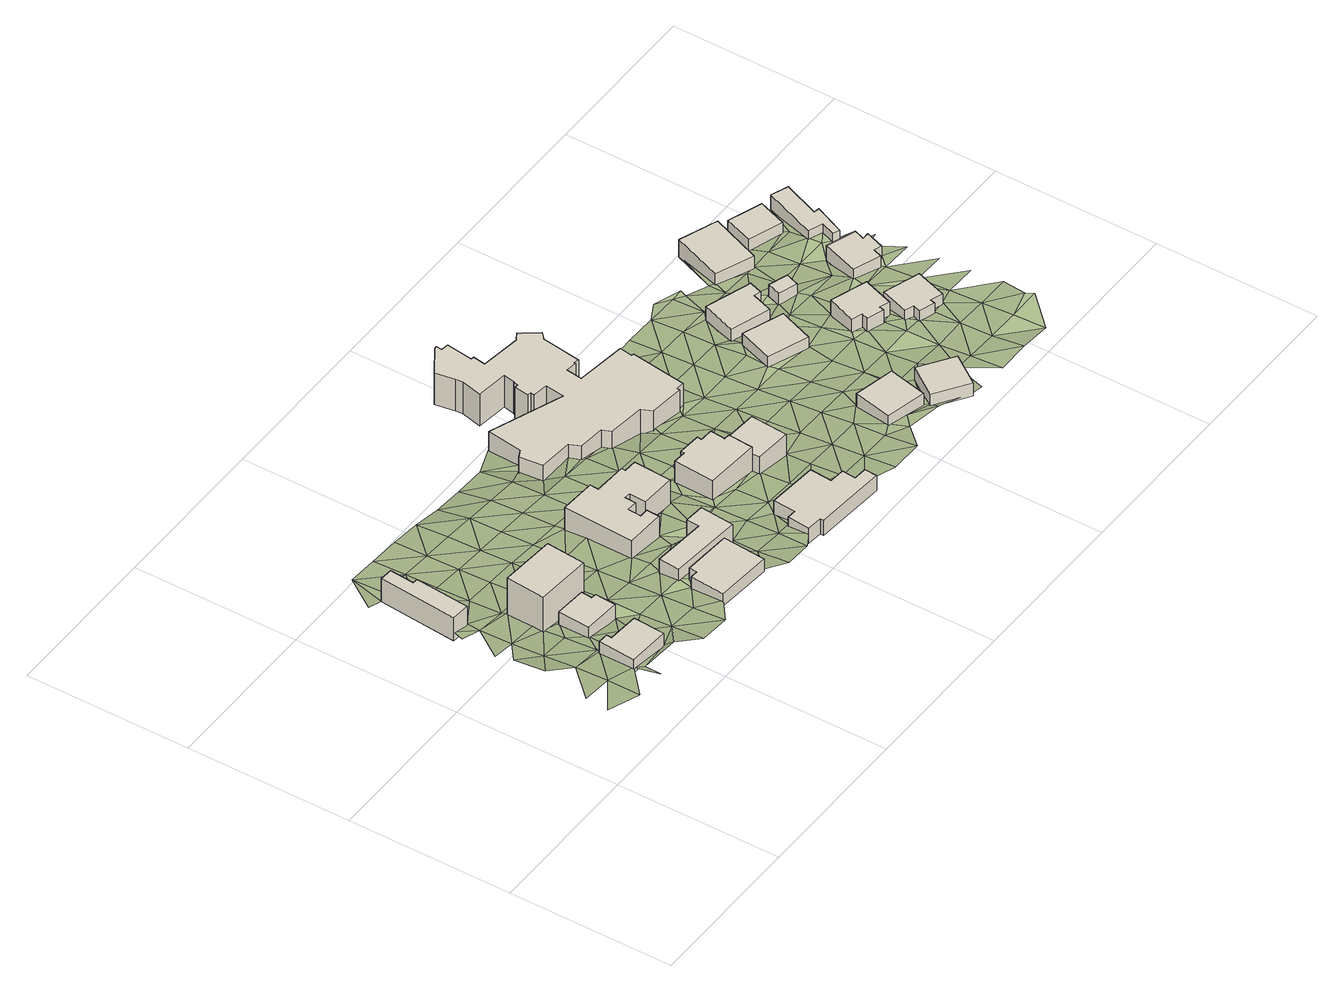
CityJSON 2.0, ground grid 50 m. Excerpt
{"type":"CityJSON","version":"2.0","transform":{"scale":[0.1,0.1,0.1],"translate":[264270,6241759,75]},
"CityObjects":{
"building1":{"type":"Building","attributes":{"osm_address":"12 Rhodes Avenue University Estate Cape Town","osm_building":"house","osm_building:levels":"2","footprint":{"type":"Polygon"},"plus_code":"4FRW3C6X+WVC","ground_height":94.63,"building_height":6.9,"roof_height":101.53},"geometry":[{"type":"Solid","lod":"1","boundaries":[[[[0,1,2,3]],[[1,4,5,2]],[[4,6,7,5]],[[6,8,9,7]],[[8,10,11,9]],[[10,0,3,11]],[[3,2,5,7,9,11]],[[10,8,6,4,1,0]]]]}]},
"building2":{"type":"Building","attributes":{"osm_address":"6 University Estate Cape Town","osm_building":"house","osm_building:levels":"1","footprint":{"type":"Polygon"},"plus_code":"4FRW3C6X+PWP","ground_height":95.58,"building_height":4.1,"roof_height":99.68},"geometry":[{"type":"Solid","lod":"1","boundaries":[[[[12,13,14,15]],[[13,16,17,14]],[[16,18,19,17]],[[18,20,21,19]],[[20,22,23,21]],[[22,12,15,23]],[[15,14,17,19,21,23]],[[22,20,18,16,13,12]]]]}]},
"building3":{"type":"Building","attributes":{"osm_address":"4A University Estate Cape Town","osm_building":"house","osm_building:levels":"1","footprint":{"type":"Polygon"},"plus_code":"4FRW3C6X+QWX","ground_height":94.36,"building_height":4.1,"roof_height":98.46},"geometry":[{"type":"Solid","lod":"1","boundaries":[[[[24,25,26,27]],[[25,28,29,26]],[[28,30,31,29]],[[30,32,33,31]],[[32,34,35,33]],[[34,24,27,35]],[[27,26,29,31,33,35]],[[34,32,30,28,25,24]]]]}]},
"building4":{"type":"Building","attributes":{"osm_address":"4 University Estate Cape Town","osm_building":"house","osm_building:levels":"4","footprint":{"type":"Polygon"},"plus_code":"4FRW3C6X+RWX","ground_height":93.62,"building_height":12.5,"roof_height":106.12},"geometry":[{"type":"Solid","lod":"1","boundaries":[[[[36,37,38,39]],[[37,40,41,38]],[[40,42,43,41]],[[42,36,39,43]],[[39,38,41,43]],[[42,40,37,36]]]]}]},
"building5":{"type":"Building","attributes":{"osm_address":"5 Garrick Road University Estate Cape Town","osm_building":"house","osm_building:levels":"1","footprint":{"type":"Polygon"},"plus_code":"4FRW3F62+P4C","ground_height":91.91,"building_height":4.1,"roof_height":96.01},"geometry":[{"type":"Solid","lod":"1","boundaries":[[[[44,45,46,47]],[[45,48,49,46]],[[48,50,51,49]],[[50,52,53,51]],[[52,54,55,53]],[[54,44,47,55]],[[47,46,49,51,53,55]],[[54,52,50,48,45,44]]]]}]},
"building6":{"type":"Building","attributes":{"osm_address":"3 Garrick Road University Estate Cape Town","osm_building":"house","osm_building:levels":"1","footprint":{"type":"Polygon"},"plus_code":"4FRW3F62+Q4F","ground_height":91.7,"building_height":4.1,"roof_height":95.8},"geometry":[{"type":"Solid","lod":"1","boundaries":[[[[56,57,58,59]],[[57,60,61,58]],[[60,62,63,61]],[[62,64,65,63]],[[64,66,67,65]],[[66,56,59,67]],[[59,58,61,63,65,67]],[[66,64,62,60,57,56]]]]}]},
"building7":{"type":"Building","attributes":{"osm_address":"1 Garrick Road University Estate Cape Town","osm_building":"house","osm_building:levels":"2","footprint":{"type":"Polygon"},"plus_code":"4FRW3F62+V42","ground_height":89.9,"building_height":6.9,"roof_height":96.8},"geometry":[{"type":"Solid","lod":"1","boundaries":[[[[68,69,70,71]],[[69,72,73,70]],[[72,74,75,73]],[[74,76,77,75]],[[76,78,79,77]],[[78,80,81,79]],[[80,82,83,81]],[[82,84,85,83]],[[84,86,87,85]],[[86,88,89,87]],[[88,90,91,89]],[[90,92,93,91]],[[92,94,95,93]],[[94,96,97,95]],[[96,98,99,97]],[[98,68,71,99]],[[71,70,73,75,77,79,81,83,85,87,89,91,93,95,97,99]],[[98,96,94,92,90,88,86,84,82,80,78,76,74,72,69,68]]]]}]},
"building8":{"type":"Building","attributes":{"osm_address":"102 Upper Roodebloem Road University Estate Cape Town","osm_building":"house","osm_building:levels":"1","footprint":{"type":"Polygon"},"plus_code":"4FRW3F62+P73","ground_height":88.01,"building_height":4.1,"roof_height":92.11},"geometry":[{"type":"Solid","lod":"1","boundaries":[[[[100,101,102,103]],[[101,104,105,102]],[[104,106,107,105]],[[106,108,109,107]],[[108,110,111,109]],[[110,112,113,111]],[[112,114,115,113]],[[114,116,117,115]],[[116,118,119,117]],[[118,120,121,119]],[[120,122,123,121]],[[122,100,103,123]],[[103,102,105,107,109,111,113,115,117,119,121,123]],[[122,120,118,116,114,112,110,108,106,104,101,100]]]]}]},
"building9":{"type":"Building","attributes":{"osm_address":"20 Rhodes Avenue University Estate Cape Town","osm_building":"house","osm_building:levels":"2.5","footprint":{"type":"Polygon"},"plus_code":"4FRW3F62+R76","ground_height":86.19,"building_height":8.3,"roof_height":94.49},"geometry":[{"type":"Solid","lod":"1","boundaries":[[[[124,125,126,127,128,129]],[[125,130,131,127,126]],[[130,132,133,131]],[[132,134,135,133]],[[134,136,137,135]],[[136,138,139,137]],[[138,140,141,139]],[[140,142,143,141]],[[142,144,145,143]],[[144,124,129,128,145]],[[128,127,131,133,135,137,139,141,143,145]],[[144,142,140,138,136,134,132,130,125,124]]]]}]},
"building10":{"type":"Building","attributes":{"osm_address":"100 Upper Roodebloem Road University Estate Cape Town","osm_building":"house","osm_building:levels":"2","footprint":{"type":"Polygon"},"plus_code":"4FRW3F62+R87","ground_height":85.2,"building_height":6.9,"roof_height":92.1},"geometry":[{"type":"Solid","lod":"1","boundaries":[[[[146,147,148,149]],[[147,150,151,148]],[[150,152,153,151]],[[152,154,155,153]],[[154,156,129,155]],[[156,146,149,129]],[[149,148,151,153,155,129]],[[156,154,152,150,147,146]]]]}]},
"building11":{"type":"Building","attributes":{"osm_address":"96 Oasis House Upper Roodebloem Road University Estate 8000 Cape Town","osm_building":"office","osm_building:levels":"3","osm_name":"Oasis","osm_office":"financial","osm_type":"multipolygon","osm_website":"http://www.oasis.co.za/default/default.aspx","footprint":{"type":"Polygon"},"plus_code":"4FRW3F72+27H","ground_height":80.03,"building_height":9.7,"roof_height":89.73},"geometry":[{"type":"Solid","lod":"1","boundaries":[[[[157,158,159,160]],[[158,161,162,159]],[[161,163,164,162]],[[163,165,166,164]],[[165,167,168,166]],[[167,169,170,168]],[[169,171,172,170]],[[171,173,174,172]],[[173,175,176,174]],[[175,177,178,176]],[[177,179,180,178]],[[179,181,182,180]],[[181,183,184,182]],[[183,185,186,184]],[[185,187,188,186]],[[187,189,190,188]],[[189,191,192,190]],[[191,193,194,192]],[[193,195,196,194]],[[195,197,198,196]],[[197,199,200,198]],[[199,201,202,200]],[[201,203,204,202]],[[203,205,206,204]],[[205,207,208,206]],[[207,209,210,208]],[[209,211,212,210]],[[211,213,214,212]],[[213,215,216,214]],[[215,217,218,216]],[[217,219,220,218]],[[219,221,222,220]],[[221,223,224,222]],[[223,225,226,224]],[[225,227,228,226]],[[227,229,230,228]],[[229,231,232,230]],[[231,233,234,232]],[[233,235,236,234]],[[235,237,238,236]],[[237,239,240,238]],[[239,241,242,240]],[[241,243,244,242]],[[243,245,246,244]],[[245,247,248,246]],[[247,157,160,248]],[[160,159,162,164,166,168,170,172,174,176,178,180,182,184,186,188,190,192,194,196,198,200,202,204,206,208,210,212,214,216,218,220,222,224,226,228,230,232,234,236,238,240,242,244,246,248]],[[247,245,243,241,239,237,235,233,231,229,227,225,223,221,219,217,215,213,211,209,207,205,203,201,199,197,195,193,191,189,187,185,183,181,179,177,175,173,171,169,167,165,163,161,158,157]]]]}]},
"building12":{"type":"Building","attributes":{"osm_address":"133 Upper Roodebloem Road University Estate Cape Town","osm_building":"house","osm_building:levels":"1","footprint":{"type":"Polygon"},"plus_code":"4FRW3F62+PFV","ground_height":84.82,"building_height":4.1,"roof_height":88.92},"geometry":[{"type":"Solid","lod":"1","boundaries":[[[[249,250,251,252]],[[250,253,254,251]],[[253,255,256,254]],[[255,249,252,256]],[[252,251,254,256]],[[255,253,250,249]]]]}]},
"building13":{"type":"Building","attributes":{"osm_address":"26 Beatty Road University Estate Cape Town","osm_building":"house","osm_building:levels":"1","footprint":{"type":"Polygon"},"plus_code":"4FRW3F62+PG8","ground_height":84.75,"building_height":4.1,"roof_height":88.85},"geometry":[{"type":"Solid","lod":"1","boundaries":[[[[257,258,259,260]],[[258,261,262,259]],[[261,263,264,262]],[[263,257,260,264]],[[260,259,262,264]],[[263,261,258,257]]]]}]},
"building14":{"type":"Building","attributes":{"osm_address":"131 Upper Roodebloem Road University Estate Cape Town","osm_building":"house","osm_building:levels":"1","footprint":{"type":"Polygon"},"plus_code":"4FRW3F62+VGJ","ground_height":80.7,"building_height":4.1,"roof_height":84.8},"geometry":[{"type":"Solid","lod":"1","boundaries":[[[[265,266,267,268]],[[266,269,270,267]],[[269,271,272,270]],[[271,265,268,272]],[[268,267,270,272]],[[271,269,266,265]]]]}]},
"building15":{"type":"Building","attributes":{"osm_address":"129 Upper Roodebloem Road University Estate Cape Town","osm_building":"house","osm_building:levels":"1","footprint":{"type":"Polygon"},"plus_code":"4FRW3F62+WGP","ground_height":79.8,"building_height":4.1,"roof_height":83.9},"geometry":[{"type":"Solid","lod":"1","boundaries":[[[[273,274,275,276]],[[274,277,278,275]],[[277,279,280,278]],[[279,281,282,280]],[[281,283,284,282]],[[283,273,276,284]],[[276,275,278,280,282,284]],[[283,281,279,277,274,273]]]]}]},
"building16":{"type":"Building","attributes":{"osm_address":"23 Rhodes Avenue University Estate Cape Town","osm_building":"house","osm_building:levels":"1","footprint":{"type":"Polygon"},"plus_code":"4FRW3F62+RHX","ground_height":81.93,"building_height":4.1,"roof_height":86.03},"geometry":[{"type":"Solid","lod":"1","boundaries":[[[[285,286,287,288]],[[286,289,290,287]],[[289,291,292,290]],[[291,293,294,292]],[[293,295,296,294]],[[295,297,298,296]],[[297,299,300,298]],[[299,285,288,300]],[[288,287,290,292,294,296,298,300]],[[299,297,295,293,291,289,286,285]]]]}]},
"building17":{"type":"Building","attributes":{"osm_building":"yes","osm_building:levels":"1","footprint":{"type":"Polygon"},"plus_code":"4FRW3F62+WH8","ground_height":79,"building_height":4.1,"roof_height":83.1},"geometry":[{"type":"Solid","lod":"1","boundaries":[[[[301,302,303,304]],[[302,305,306,303]],[[305,307,308,306]],[[307,301,304,308]],[[304,303,306,308]],[[307,305,302,301]]]]}]},
"building18":{"type":"Building","attributes":{"osm_address":"25 Rhodes Avenue University Estate Cape Town","osm_building":"house","osm_building:levels":"1","footprint":{"type":"Polygon"},"plus_code":"4FRW3F62+RJ5","ground_height":81.18,"building_height":4.1,"roof_height":85.28},"geometry":[{"type":"Solid","lod":"1","boundaries":[[[[309,310,311,312]],[[310,313,314,311]],[[313,315,316,314]],[[315,317,318,316]],[[317,319,320,318]],[[319,321,322,320]],[[321,323,324,322]],[[323,309,312,324]],[[312,311,314,316,318,320,322,324]],[[323,321,319,317,315,313,310,309]]]]}]},
"building19":{"type":"Building","attributes":{"osm_address":"University Estate Cape Town","osm_building":"house","osm_building:levels":"1","footprint":{"type":"Polygon"},"plus_code":"4FRW3F72+2J2","ground_height":77.38,"building_height":4.1,"roof_height":81.48},"geometry":[{"type":"Solid","lod":"1","boundaries":[[[[325,326,327,328]],[[326,329,330,327]],[[329,331,332,330]],[[331,325,328,332]],[[328,327,330,332]],[[331,329,326,325]]]]}]},
"building20":{"type":"Building","attributes":{"osm_address":"University Estate Cape Town","osm_building":"house","osm_building:levels":"1","footprint":{"type":"Polygon"},"plus_code":"4FRW3F62+VMM","ground_height":79.36,"building_height":4.1,"roof_height":83.46},"geometry":[{"type":"Solid","lod":"1","boundaries":[[[[333,334,335,336]],[[334,337,338,335]],[[337,339,340,338]],[[339,341,342,340]],[[341,343,344,342]],[[343,345,346,344]],[[345,347,348,346]],[[347,333,336,348]],[[336,335,338,340,342,344,346,348]],[[347,345,343,341,339,337,334,333]]]]}]},
"building21":{"type":"Building","attributes":{"osm_address":"University Estate Cape Town","osm_building":"house","osm_building:levels":"1","footprint":{"type":"Polygon"},"plus_code":"4FRW3F62+XMV","ground_height":76.12,"building_height":4.1,"roof_height":80.22},"geometry":[{"type":"Solid","lod":"1","boundaries":[[[[349,350,351,352]],[[350,353,354,351]],[[353,355,356,354]],[[355,349,352,356]],[[352,351,354,356]],[[355,353,350,349]]]]}]},
"building22":{"type":"Building","attributes":{"osm_address":"University Estate Cape Town","osm_building":"house","osm_building:levels":"1","footprint":{"type":"Polygon"},"plus_code":"4FRW3F62+XPC","ground_height":76.73,"building_height":4.1,"roof_height":80.83},"geometry":[{"type":"Solid","lod":"1","boundaries":[[[[357,358,359,360]],[[358,361,362,359]],[[361,363,364,362]],[[363,365,366,364]],[[365,367,368,366]],[[367,369,370,368]],[[369,371,372,370]],[[371,357,360,372]],[[360,359,362,364,366,368,370,372]],[[371,369,367,365,363,361,358,357]]]]}]},
"terrain1":{"type":"TINRelief","geometry":[{"type":"CompositeSurface","lod":"1","boundaries":[[[373,374,375]],[[376,374,377]],[[378,379,380]],[[373,381,374]],[[379,378,377]],[[374,382,377]],[[380,379,383]],[[382,374,381]],[[377,384,379]],[[385,386,383]],[[387,381,388]],[[385,389,390]],[[384,377,382]],[[379,391,383]],[[385,392,389]],[[384,393,379]],[[387,394,381]],[[379,393,391]],[[384,382,395]],[[383,396,385]],[[397,383,391]],[[398,384,395]],[[398,393,384]],[[385,399,392]],[[396,383,397]],[[400,394,387]],[[401,402,395]],[[0,403,404]],[[391,393,405]],[[405,393,398]],[[399,385,396]],[[395,402,398]],[[392,406,407]],[[391,396,397]],[[408,407,10]],[[409,0,10]],[[406,392,399]],[[13,402,401]],[[403,0,409]],[[410,398,402]],[[407,411,10]],[[394,400,412]],[[406,413,407]],[[411,409,10]],[[391,405,414]],[[412,13,394]],[[403,409,411]],[[399,396,415]],[[410,402,13]],[[416,412,400]],[[407,413,411]],[[399,417,406]],[[13,418,410]],[[418,13,412]],[[419,414,405]],[[399,415,417]],[[403,411,420]],[[421,413,406]],[[422,32,419]],[[36,415,396]],[[423,412,416]],[[411,413,421]],[[424,32,410]],[[414,419,32]],[[406,417,421]],[[410,418,424]],[[414,32,424]],[[418,412,425]],[[426,420,411]],[[412,423,427]],[[424,428,414]],[[411,421,426]],[[418,425,424]],[[429,417,415]],[[428,36,414]],[[427,425,412]],[[36,430,415]],[[417,429,421]],[[415,430,429]],[[426,431,420]],[[428,430,36]],[[432,427,423]],[[433,428,424]],[[425,434,424]],[[435,426,421]],[[430,428,433]],[[433,424,434]],[[435,421,429]],[[427,436,425]],[[432,436,427]],[[429,430,437]],[[438,431,426]],[[426,435,439]],[[425,440,434]],[[425,436,441]],[[437,430,433]],[[426,439,438]],[[425,441,440]],[[442,435,429]],[[443,441,436]],[[429,437,442]],[[444,443,436]],[[434,445,433]],[[446,434,440]],[[445,434,446]],[[447,439,435]],[[435,442,448]],[[437,433,449]],[[439,447,438]],[[435,448,447]],[[433,445,449]],[[441,443,48]],[[437,450,442]],[[440,451,446]],[[448,442,452]],[[450,437,449]],[[447,453,438]],[[451,445,446]],[[450,449,445]],[[452,442,450]],[[454,447,448]],[[440,455,451]],[[441,48,456]],[[448,452,454]],[[457,445,451]],[[458,453,447]],[[459,460,48]],[[461,460,459]],[[447,454,458]],[[450,462,452]],[[457,451,62]],[[463,464,465]],[[455,62,451]],[[465,466,463]],[[452,462,454]],[[453,458,467]],[[460,456,48]],[[468,464,463]],[[463,466,468]],[[469,466,457]],[[461,470,460]],[[462,450,471]],[[62,472,457]],[[469,468,466]],[[458,454,473]],[[474,468,469]],[[475,468,474]],[[473,454,462]],[[469,457,476]],[[477,456,460]],[[60,472,62]],[[457,472,476]],[[478,467,458]],[[470,477,460]],[[478,458,473]],[[479,60,456]],[[471,480,481]],[[482,462,471]],[[479,456,477]],[[476,483,469]],[[477,470,484]],[[473,462,482]],[[485,472,60]],[[472,483,476]],[[486,467,478]],[[471,481,482]],[[484,487,477]],[[60,479,485]],[[483,472,485]],[[478,473,488]],[[489,473,482]],[[490,479,477]],[[489,488,473]],[[487,490,477]],[[491,486,478]],[[481,492,68]],[[491,478,488]],[[485,493,483]],[[487,494,490]],[[479,495,485]],[[486,491,496]],[[68,483,497]],[[498,493,485]],[[499,482,481]],[[483,493,497]],[[479,490,495]],[[499,481,68]],[[499,489,482]],[[500,486,496]],[[501,498,485]],[[498,502,493]],[[503,488,489]],[[493,502,497]],[[499,68,497]],[[501,485,495]],[[504,489,499]],[[503,489,505]],[[505,489,504]],[[497,502,136]],[[490,100,495]],[[136,502,506]],[[501,507,498]],[[508,499,497]],[[136,509,497]],[[501,495,510]],[[511,504,499]],[[497,509,508]],[[495,100,512]],[[512,510,495]],[[513,505,504]],[[136,134,509]],[[511,499,508]],[[510,507,501]],[[504,511,513]],[[514,100,515]],[[516,130,134]],[[509,517,508]],[[134,517,509]],[[518,514,519]],[[512,100,520]],[[514,521,100]],[[500,522,523]],[[524,510,512]],[[525,130,125]],[[125,124,525]],[[518,521,514]],[[500,526,522]],[[134,130,517]],[[525,527,130]],[[527,525,124]],[[100,521,520]],[[511,508,528]],[[512,520,524]],[[529,508,517]],[[529,528,508]],[[527,530,130]],[[521,518,531]],[[522,532,523]],[[130,533,517]],[[518,534,531]],[[532,522,535]],[[520,521,536]],[[522,526,535]],[[530,527,152]],[[537,528,529]],[[529,517,533]],[[533,130,530]],[[524,520,536]],[[531,536,521]],[[537,529,538]],[[533,530,152]],[[152,524,539]],[[538,529,533]],[[534,540,531]],[[536,539,524]],[[538,541,537]],[[152,542,533]],[[152,539,543]],[[544,536,531]],[[540,545,531]],[[546,547,548]],[[542,538,533]],[[542,152,543]],[[541,538,549]],[[531,545,544]],[[550,546,548]],[[541,549,551]],[[552,539,536]],[[548,553,550]],[[550,554,546]],[[538,555,549]],[[536,544,552]],[[538,542,555]],[[556,545,540]],[[543,539,557]],[[553,548,558]],[[545,559,544]],[[543,557,542]],[[556,559,545]],[[552,557,539]],[[555,560,549]],[[560,561,549]],[[544,559,562]],[[563,555,542]],[[544,562,552]],[[556,564,559]],[[561,558,565]],[[563,542,557]],[[561,560,566]],[[553,558,567]],[[561,566,558]],[[564,568,559]],[[552,569,557]],[[555,570,560]],[[556,571,564]],[[572,555,563]],[[552,562,569]],[[566,567,558]],[[555,572,570]],[[563,557,573]],[[566,560,574]],[[575,564,571]],[[564,575,568]],[[573,557,569]],[[574,567,566]],[[574,560,570]],[[562,249,569]],[[563,576,572]],[[577,563,573]],[[575,571,578]],[[576,563,577]],[[568,575,257]],[[579,567,574]],[[580,573,569]],[[570,572,581]],[[582,249,568]],[[576,583,572]],[[569,249,580]],[[568,257,582]],[[572,583,581]],[[584,577,573]],[[570,585,574]],[[582,580,249]],[[573,580,584]],[[576,586,583]],[[585,570,581]],[[576,577,587]],[[588,579,574]],[[589,582,257]],[[583,586,581]],[[587,577,584]],[[590,591,578]],[[592,580,582]],[[574,585,588]],[[593,581,586]],[[582,589,592]],[[257,591,589]],[[584,580,594]],[[581,273,585]],[[273,581,593]],[[594,580,592]],[[594,587,584]],[[595,593,586]],[[588,585,596]],[[589,591,597]],[[273,596,585]],[[591,598,599]],[[586,269,595]],[[592,589,597]],[[600,587,594]],[[587,600,269]],[[599,597,591]],[[601,588,602]],[[594,592,603]],[[596,602,588]],[[594,604,600]],[[605,599,598]],[[606,592,597]],[[603,604,594]],[[606,603,592]],[[607,595,269]],[[269,600,607]],[[596,273,608]],[[609,604,603]],[[596,610,602]],[[611,600,604]],[[601,602,612]],[[607,600,611]],[[613,595,614]],[[597,599,615]],[[595,607,616]],[[617,599,605]],[[606,618,603]],[[610,612,602]],[[619,610,596]],[[616,614,595]],[[606,597,620]],[[608,619,596]],[[615,599,617]],[[621,618,606]],[[620,597,615]],[[607,611,622]],[[620,621,606]],[[616,607,623]],[[618,624,625]],[[614,616,626]],[[627,610,619]],[[626,608,614]],[[621,624,618]],[[628,617,605]],[[623,607,622]],[[622,611,629]],[[630,621,620]],[[619,631,627]],[[299,629,611]],[[621,632,624]],[[633,620,615]],[[608,626,634]],[[635,619,608]],[[635,631,619]],[[615,617,636]],[[299,624,632]],[[628,637,617]],[[634,626,307]],[[615,638,633]],[[634,635,608]],[[627,631,639]],[[622,629,640]],[[299,641,629]],[[617,637,636]],[[638,642,633]],[[623,622,643]],[[638,615,636]],[[641,299,632]],[[307,623,643]],[[641,640,629]],[[631,635,644]],[[635,634,644]],[[634,307,645]],[[640,643,622]],[[641,632,323]],[[646,637,628]],[[636,647,638]],[[634,645,644]],[[643,645,307]],[[648,636,637]],[[323,638,647]],[[323,649,641]],[[650,640,641]],[[637,646,648]],[[643,640,333]],[[323,647,649]],[[651,647,636]],[[649,652,641]],[[645,653,644]],[[333,645,643]],[[636,648,651]],[[650,641,652]],[[653,654,644]],[[644,654,331]],[[647,655,649]],[[645,333,656]],[[653,645,657]],[[650,652,658]],[[331,654,659]],[[649,660,652]],[[658,661,650]],[[659,654,662]],[[654,653,663]],[[657,645,656]],[[333,664,656]],[[652,665,658]],[[666,664,333]],[[653,657,667]],[[653,667,663]],[[666,668,669]],[[658,665,669]],[[657,656,670]],[[670,656,664]],[[671,664,666]],[[672,666,669]],[[666,673,671]],[[667,657,358]],[[663,667,358]],[[355,663,358]]]}]}
},
"vertices":[
[81,788,185],[60,548,185],[60,548,265],[81,788,265],[116,544,185],[116,544,265],[130,709,185],[130,709,265],[114,711,185],[114,711,265],[120,785,185],[120,785,265],
[329,76,201],[335,172,201],[335,172,247],[329,76,247],[240,179,201],[240,179,247],[241,195,201],[241,195,247],[209,197,201],[209,197,247],[201,84,201],[201,84,247],
[353,348,185],[257,355,185],[257,355,235],[353,348,235],[250,257,185],[250,257,235],[362,249,185],[362,249,235],[366,313,185],[366,313,235],[350,314,185],[350,314,235],
[390,478,168],[221,491,168],[221,491,311],[390,478,311],[212,372,168],[212,372,311],[380,359,168],[380,359,311],
[574,55,167],[744,42,167],[744,42,210],[574,55,210],[754,173,167],[754,173,210],[607,183,167],[607,183,210],[605,159,167],[605,159,210],[582,160,167],[582,160,210],
[590,204,147],[811,184,147],[811,184,208],[590,204,208],[820,288,147],[820,288,208],[759,293,147],[759,293,208],[756,254,147],[756,254,208],[595,268,147],[595,268,208],
[860,522,115],[820,524,115],[820,524,218],[860,522,218],[821,537,115],[821,537,218],[721,542,115],[721,542,218],[723,569,115],[723,569,218],[615,575,115],[615,575,218],[604,360,115],[604,360,218],[722,354,115],[722,354,218],[724,393,115],[724,393,218],[697,394,115],[697,394,218],[700,435,115],[700,435,218],[731,433,115],[731,433,218],[733,466,115],[733,466,218],[751,465,115],[751,465,218],[749,413,115],[749,413,218],[854,408,115],[854,408,218],
[1131,157,119],[979,170,119],[979,170,171],[1131,157,171],[974,102,119],[974,102,171],[947,104,119],[947,104,171],[941,35,119],[941,35,171],[988,31,119],[988,31,171],[987,20,119],[987,20,171],[1207,2,119],[1207,2,171],[1210,41,119],[1210,41,171],[1169,44,119],[1169,44,171],[1173,86,119],[1173,86,171],[1126,90,119],[1126,90,171],
[1103,392,105],[1085,393,105],[1085,393,171],[1085,393,195],[1103,392,195],[1103,392,171],[1089,439,105],[1089,439,195],[1049,441,105],[1049,441,195],[1050,455,105],[1050,455,195],[981,460,105],[981,460,195],[980,449,105],[980,449,195],[941,452,105],[941,452,195],[932,328,105],[932,328,195],[1097,316,105],[1097,316,195],
[1097,316,95],[1098,293,95],[1098,293,171],[1097,316,171],[1209,285,95],[1209,285,171],[1217,397,95],[1217,397,171],[1106,405,95],[1106,405,171],[1103,392,95],
[932,1126,37],[933,1105,37],[933,1105,147],[932,1126,147],[918,1043,37],[918,1043,147],[1013,1030,37],[1013,1030,147],[1007,995,37],[1007,995,147],[1004,995,37],[1004,995,147],[1002,981,37],[1002,981,147],[991,983,37],[991,983,147],[984,938,37],[984,938,147],[996,936,37],[996,936,147],[994,924,37],[994,924,147],[1040,918,37],[1040,918,147],[1032,860,37],[1032,860,147],[812,944,37],[812,944,147],[797,836,37],[797,836,147],[775,825,37],[775,825,147],[782,754,37],[782,754,147],[886,746,37],[886,746,147],[899,713,37],[899,713,147],[979,705,37],[979,705,147],[990,679,37],[990,679,147],[1100,665,37],[1100,665,147],[1115,633,37],[1115,633,147],[1219,622,37],[1219,622,147],[1221,631,37],[1221,631,147],[1245,629,37],[1245,629,147],[1268,798,37],[1268,798,147],[1261,800,37],[1261,800,147],[1267,839,37],[1267,839,147],[1115,859,37],[1115,859,147],[1121,906,37],[1121,906,147],[1154,902,37],[1154,902,147],[1155,907,37],[1155,907,147],[1170,904,37],[1170,904,147],[1187,1024,37],[1187,1024,147],[1205,1040,37],[1205,1040,147],[1166,1094,37],[1166,1094,147],[1144,1080,37],[1144,1080,147],[1022,1097,37],[1022,1097,147],[1028,1135,37],[1028,1135,147],[1019,1136,37],[1019,1136,147],[1030,1217,37],[1030,1217,147],[1007,1220,37],[1007,1220,147],[1009,1238,37],[1009,1238,147],[1000,1237,37],[1000,1237,147],[921,1186,37],[921,1186,147],
[1592,214,93],[1469,241,93],[1469,241,139],[1592,214,139],[1443,124,93],[1443,124,139],[1566,97,93],[1566,97,139],
[1637,173,93],[1573,81,93],[1573,81,138],[1637,173,138],[1671,13,93],[1671,13,138],[1735,105,93],[1735,105,138],
[1495,534,55],[1618,489,55],[1618,489,98],[1495,534,98],[1657,594,55],[1657,594,98],[1534,640,55],[1534,640,98],
[1576,781,42],[1540,677,42],[1540,677,89],[1576,781,89],[1659,637,42],[1659,637,89],[1680,700,42],[1680,700,89],[1701,693,42],[1701,693,89],[1715,734,42],[1715,734,89],
[1757,514,57],[1726,427,57],[1726,427,110],[1757,514,110],[1758,416,57],[1758,416,110],[1751,396,57],[1751,396,110],[1801,379,57],[1801,379,110],[1805,393,57],[1805,393,110],[1835,383,57],[1835,383,110],[1867,476,57],[1867,476,110],
[1744,697,40],[1730,657,40],[1730,657,81],[1744,697,81],[1787,638,40],[1787,638,81],[1801,678,40],[1801,678,81],
[1865,422,60],[1836,336,60],[1836,336,103],[1865,422,103],[1863,327,60],[1863,327,103],[1855,305,60],[1855,305,103],[1903,289,60],[1903,289,103],[1907,303,60],[1907,303,103],[1944,291,60],[1944,291,103],[1975,385,60],[1975,385,103],
[1773,996,4],[1715,844,4],[1715,844,65],[1773,996,65],[1829,800,4],[1829,800,65],[1888,953,4],[1888,953,65],
[1947,654,34],[1909,546,34],[1909,546,85],[1947,654,85],[1992,516,34],[1992,516,85],[2002,543,34],[2002,543,85],[2025,535,34],[2025,535,85],[2045,591,34],[2045,591,85],[2023,591,34],[2023,591,85],[2035,623,34],[2035,623,85],
[1916,940,11],[1885,854,11],[1885,854,52],[1916,940,52],[1988,817,11],[1988,817,52],[2019,903,11],[2019,903,52],
[2105,879,8],[2054,899,8],[2054,899,58],[2105,879,58],[1993,742,8],[1993,742,58],[2036,726,8],[2036,726,58],[2019,683,8],[2019,683,58],[2040,675,8],[2040,675,58],[2079,766,8],[2079,766,58],[2062,769,8],[2062,769,58],
[113,7,230],[113,106,231],[2,32,249],[14,106,242],[113,205,225],[44,253,241],[113,305,215],[52,357,220],[201,84,220],[209,197,211],[113,404,207],[212,205,211],[113,503,204],[38,405,220],[221,61,220],[212,7,228],[60,548,216],[49,515,216],[212,372,195],[116,544,204],[212,305,203],[329,76,206],[241,195,211],[221,491,189],[212,404,195],[250,257,203],[212,503,189],[342,54,217],[240,179,211],[311,205,201],[113,900,180],[32,794,198],[257,355,195],[212,603,182],[130,709,189],[114,711,189],[113,801,185],[362,249,186],[212,801,173],[411,106,193],[212,702,176],[380,359,176],[311,503,179],[411,7,202],[311,603,172],[411,205,186],[353,348,194],[212,900,170],[311,702,167],[350,314,194],[510,7,191],[411,305,185],[510,205,177],[311,801,164],[510,106,184],[411,404,176],[411,603,163],[411,503,168],[311,900,161],[574,55,187],[510,404,164],[510,305,170],[411,702,158],[582,160,174],[510,503,157],[411,900,146],[411,801,154],[595,268,164],[590,204,174],[510,603,152],[607,183,174],[605,159,174],[604,360,161],[609,305,164],[510,801,144],[510,702,148],[609,503,154],[615,575,143],[708,305,153],[609,603,143],[510,900,124],[609,702,138],[756,254,167],[811,184,152],[722,354,149],[609,801,133],[744,42,175],[807,106,157],[807,7,168],[708,603,130],[708,404,149],[700,435,149],[697,394,149],[724,393,149],[609,900,112],[731,433,149],[749,413,149],[897,11,155],[723,569,130],[807,305,147],[708,702,126],[751,465,143],[733,466,143],[807,404,139],[906,106,145],[708,801,122],[906,205,139],[721,542,143],[821,537,129],[807,603,120],[854,408,139],[941,35,155],[906,305,135],[708,900,107],[947,104,145],[782,754,97],[807,702,116],[979,170,127],[775,825,97],[820,524,129],[906,404,127],[974,102,137],[1005,205,127],[797,836,97],[906,503,115],[932,328,135],[906,603,110],[812,944,84],[1005,305,123],[941,452,127],[886,746,105],[906,702,105],[899,713,105],[980,449,112],[1097,316,117],[1005,603,99],[1005,503,105],[1098,293,117],[990,679,92],[1105,205,119],[979,705,92],[1173,86,121],[1126,90,130],[1049,441,112],[1105,503,95],[1210,41,128],[1169,44,128],[1204,205,111],[1204,106,121],[1005,900,62],[984,938,62],[1209,285,102],[1105,404,105],[1032,860,62],[1106,405,105],[1100,665,68],[1105,603,89],[1204,404,95],[1303,106,115],[994,924,62],[1204,503,83],[1303,7,126],[1040,918,62],[1303,205,105],[1115,633,89],[1204,603,77],[1303,305,94],[1402,7,125],[1219,622,77],[1303,503,76],[1303,404,85],[1402,205,104],[1402,106,112],[1154,902,50],[1121,906,50],[1115,859,50],[1245,629,77],[1170,904,38],[1221,631,77],[1402,305,92],[1204,900,38],[1155,907,38],[1303,603,66],[1468,75,108],[1402,404,81],[1267,839,60],[1443,124,112],[1303,702,62],[1268,798,60],[1469,241,98],[1402,503,71],[1501,106,108],[1261,800,60],[1303,801,60],[1303,900,37],[1566,97,103],[1501,305,88],[1402,702,56],[1572,54,112],[1402,603,64],[1501,404,73],[1402,801,49],[1573,81,103],[1495,534,68],[1501,503,68],[1671,13,105],[1402,900,41],[1600,305,82],[1501,702,51],[1600,205,93],[1501,603,64],[1600,404,72],[1501,801,46],[1534,640,64],[1618,489,65],[1501,900,39],[1700,205,87],[1700,7,105],[1735,105,98],[1700,305,75],[1540,677,51],[1700,404,70],[1659,637,55],[1600,801,42],[1799,205,78],[1799,7,97],[1799,106,89],[1700,503,63],[1558,930,35],[1600,900,35],[1751,396,69],[1726,427,70],[1898,7,99],[1799,305,76],[1700,603,55],[1715,734,44],[1758,416,69],[1631,879,35],[1757,514,60],[1639,901,35],[1680,700,44],[1701,693,44],[1898,205,79],[1730,657,44],[1898,106,84],[1801,379,69],[1700,801,33],[1855,305,72],[1836,336,76],[1799,603,49],[1787,638,49],[1835,383,69],[1805,393,69],[1744,697,44],[1702,854,29],[1997,7,87],[1799,503,60],[1863,327,72],[1715,844,33],[1865,422,62],[1903,289,72],[1799,702,40],[1799,801,26],[1997,205,75],[1997,106,83],[1944,291,72],[1773,996,12],[1909,546,57],[1898,503,57],[1907,303,72],[1898,603,44],[1829,800,26],[1898,702,34],[2096,106,83],[1997,305,68],[2082,129,83],[1997,404,60],[1992,516,50],[2096,205,75],[1997,503,50],[1898,801,25],[1885,854,17],[2096,305,63],[1997,702,33],[1993,742,33],[2025,535,50],[1898,900,17],[2096,404,54],[2002,543,50],[1916,940,17],[1988,817,21],[2019,683,33],[2096,503,44],[2035,623,44],[1997,801,21],[2023,591,44],[2045,591,44],[2036,726,33],[2040,675,33],[2096,603,37],[2074,661,31]
]}
